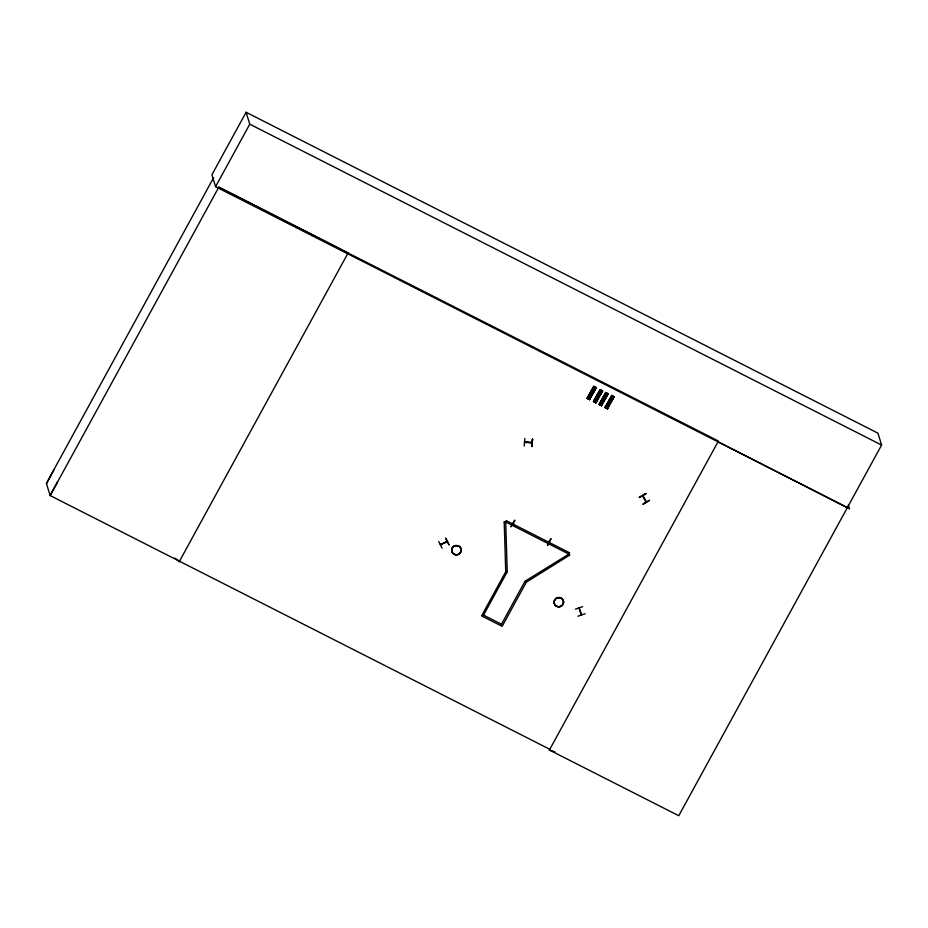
<?xml version="1.0" encoding="UTF-8"?>
<svg xmlns="http://www.w3.org/2000/svg" width="928" height="928" viewBox="0 0 928 928"><rect width="100%" height="100%" fill="white"/><g stroke="black" fill="none" stroke-linecap="round" stroke-linejoin="round"><path stroke-width="1.39" d="M440.417 544.632L447.389 541.616L441.102 544.226M524.865 438.526L524.204 445.974M531.988 442.459L524.506 442.215M531.802 446.472L532.544 439.037L531.779 446.472M531.918 446.565L532.521 439.037M598.05 394.98L599.012 395.479M604.778 398.112L604.058 397.428L603.826 398.39M610.241 400.409L610.125 401.534L610.102 400.432M440.452 544.69L440.962 544.353M591.948 391.407L591.855 392.312M592.748 392.161L592.516 391.384L591.751 391.651M604.221 398.506L604.754 397.787M642.547 495.796L642.814 496.167M46.504 483.743L53.743 470.287M57.374 482.096L50.135 495.552L549.817 749.314L549.422 750.033L554.851 751.912M549.736 749.267L549.33 749.986L678.774 815.724L881.6 445.057L877.934 433.156L246.094 112.276L211.909 174.777L215.574 186.679L847.415 507.558M213.614 177.666L46.4 483.395L50.135 495.552L218.741 187.282L718.423 441.044L549.422 750.033M215.574 186.679L249.76 124.178L246.094 112.276M179.092 561.962L348.093 252.973L218.88 187.027M569.63 555.164L526.315 582.169L502.152 626.33L481.574 615.879L505.737 571.718L507.222 571.648L505.702 522L506.352 520.562M507.001 572.228L482.838 616.401M524.958 581.346L500.795 625.518M525.004 581.496L526.315 582.169L525.526 580.94L568.899 554.097L569.56 552.659M514.646 520.225L510.945 526.826L514.924 520.364M513.961 523.984L513.323 523.624M547.729 545.502L551.012 538.623L547.392 545.258M594.175 386.64L587.842 398.715L587.076 398.321L593.734 386.408L596.31 387.765L589.582 399.643L588.862 399.272L595.532 387.359L596.298 387.765M587.668 398.611L593.897 386.454L587.111 398.344M594.338 386.686L587.378 398.483L593.897 386.466M587.412 398.495L589.454 399.527L596.112 387.591L588.862 399.272L589.628 399.666M595.718 387.44L589.152 399.423L595.846 387.533M600.694 389.911L593.433 401.546L600.103 389.644L600.694 389.911L594.198 401.952L600.532 389.864M595.938 402.868L602.678 391.001L600.242 389.656L593.479 401.569M594.338 401.952L595.022 402.311M595.695 402.752L602.052 390.63L595.219 402.497L595.985 402.891L593.769 401.731M602.318 390.816L595.66 402.729L602.202 390.758M607.55 393.472L600.834 405.35L601.576 405.733L608.281 393.843L605.706 392.486L599.047 404.399L599.813 404.805L606.494 392.904L599.766 404.782M599.082 404.422L605.856 392.509L599.616 404.678L599.036 404.388L601.599 405.745M599.476 404.631L606.483 392.904M601.124 405.501L607.933 393.669M604.94 407.392L611.738 395.502L614.174 396.836L607.492 408.738L604.975 407.415L605.694 407.786L612.387 395.896L611.598 395.479M611.761 395.537L605.706 407.798M612.039 395.711L605.091 407.427M605.508 407.67L612.202 395.757M605.845 407.786L606.529 408.146M607.202 408.587L613.559 396.476L606.726 408.343L607.504 408.738M613.443 396.465L607.063 408.517M607.156 408.564L613.71 396.604M607.446 408.714L614.011 396.732M532.127 442.656L524.703 441.89M599.024 395.514L598.873 394.62M592.54 392.37L592.725 391.581M598.2 394.76L598.885 394.644M438.712 541.523L442.088 548.17M645.876 493.51L639.322 497.478L645.865 493.499M646.027 493.777L639.322 497.478M642.942 504.02L649.646 500.285L643.116 504.345M448.978 544.829L445.649 538.066L449.071 544.771M548.634 541.546L549.144 542.138L548.645 541.349M575.441 609.151L582.691 606.668M577.877 616.227L585.127 613.756M504.159 521.919L505.702 522L568.899 554.097L569.676 555.315M642.814 495.61L646.364 501.77M646.016 501.398L646.016 501.955M524.656 442.424L532.034 442.807M579.2 607.863L581.578 614.556M646.108 502.176L642.617 495.796M440.591 544.933L447.041 541.21M593.769 386.431L594.512 386.814M600.138 389.667L600.868 390.05M602.666 391.001L602.052 390.653L595.567 402.671M608.258 393.832L607.515 393.449M611.633 395.502L612.376 395.896M614.162 396.836L613.408 396.442M249.76 124.178L881.6 445.057M506.398 520.712L569.595 552.798M505.69 571.567L507.048 572.379M718.028 441.763L849.514 508.869L848.308 504.936M513.207 523.937L513.764 524.169M611.076 396.743L613.315 397.915M599.117 391.709L601.356 392.88M606.97 395.722L604.731 394.562M592.76 388.484L594.999 389.644M604.058 395.769L606.286 396.929M612.178 399.922L609.951 398.762M609.348 399.829L611.564 400.954M591.484 390.758L593.723 391.929M597.841 393.994L600.08 395.154M608.675 401.047L610.902 402.207M593.038 393.136L590.811 391.976M602.782 398.054L605.01 399.214M599.871 403.228L602.098 404.399M605.764 406.22L607.991 407.38M587.9 397.149L590.127 398.309M594.256 400.374L596.495 401.546M599.349 404.492L601.24 405.466M174.696 558.111L179.487 561.243M581.23 614.87L578.886 607.782M612.851 398.68L610.624 397.555M607.411 394.876L605.184 393.75M599.384 396.326L597.168 395.2M595.44 388.797L593.212 387.672M594.303 390.816L592.087 389.69M548.935 541.929L548.355 541.627M501.503 624.231L483.546 615.113M504.206 522.07L505.737 571.718M601.796 392.022L599.558 390.862L601.808 392.068M600.66 394.04L598.432 392.88L600.683 394.087M605.682 397.961L603.444 396.801L605.694 398.008M454.175 554.341A4.779 4.64 -17.1 0 0 461.193 549.979A4.791 4.652 -17.1 0 0 453.908 546.232A4.791 4.652 -17.1 0 0 454.152 554.294A4.791 4.652 -17.1 0 0 461.193 549.933A4.779 4.64 -17.1 0 0 453.92 546.29A4.779 4.64 -17.1 0 0 454.175 554.341M454.163 554.236A4.756 4.605 -17.1 0 0 461.146 549.91A4.756 4.605 -17.1 0 0 453.92 546.244A4.756 4.605 -17.1 0 0 454.163 554.236M556.58 606.344A4.779 4.64 -17.1 0 0 563.609 601.994A4.779 4.64 -17.1 0 0 556.336 598.305A4.768 4.617 -17.1 0 0 556.568 606.251A4.768 4.617 -17.1 0 0 563.563 601.912A4.768 4.617 -17.1 0 0 556.313 598.235A4.756 4.605 -17.1 0 0 556.568 606.239A4.756 4.605 -17.1 0 0 563.551 601.924A4.756 4.605 -17.1 0 0 556.324 598.247A4.779 4.64 -17.1 0 0 556.58 606.344"/></g></svg>
